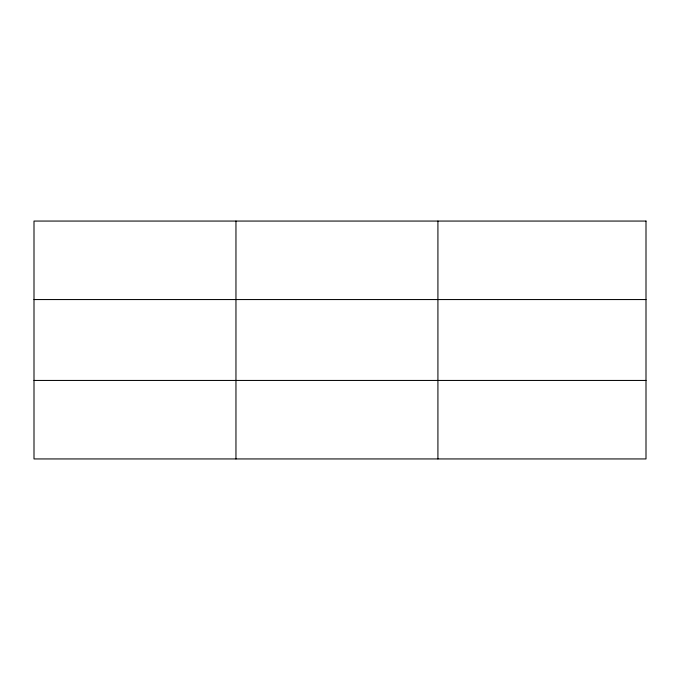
<?xml version="1.0" encoding="UTF-8"?>
<svg xmlns="http://www.w3.org/2000/svg" width="680" height="680" viewBox="0 0 680 680"><rect width="100%" height="100%" fill="white"/><g stroke="black" fill="none" stroke-linecap="round" stroke-linejoin="round"><path stroke-width="1.02" d="M235.96 221.059L235.96 458.94M437.92 221.059L437.92 458.94M34 299.557L646 299.557M34 380.443L646 380.443M646 221.059L646 458.94L34 458.94L34 221.059L646 221.059"/></g></svg>
